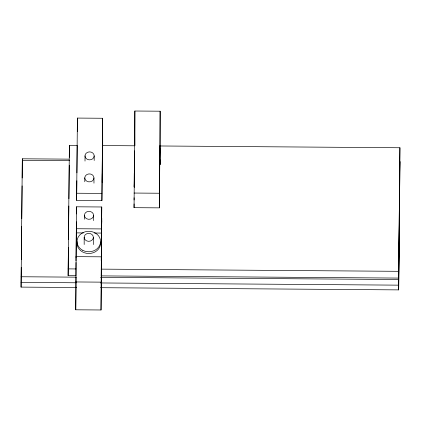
<?xml version="1.0" encoding="UTF-8"?>
<svg xmlns="http://www.w3.org/2000/svg" width="421" height="421" viewBox="0 0 421 421"><rect width="100%" height="100%" fill="white"/><g stroke="black" fill="none" stroke-linecap="round" stroke-linejoin="round"><path stroke-width="0.63" d="M134.32 176.594L134.315 176.31L134.304 179.414M134.341 174.341L134.357 171.626M76.222 287.511L21.061 287.106L22.324 158.801L68.949 159.143M75.985 277.155L75.959 287.511M398.676 289.89L399.939 161.585L398.676 289.89L100.524 287.69M134.089 197.744L134.089 199.996M21.061 287.106L21.261 267.388M21.345 259.499L21.681 226.635M21.76 218.752L22.097 185.887M22.181 177.999L22.324 158.801M75.99 262.483L75.938 275.708L68.118 275.65L69.381 145.313L77.196 145.371L76.917 172.873M68.118 275.65L68.412 247.385M68.491 239.502L68.839 205.98M68.912 198.749L69.254 165.227M69.339 157.338L69.381 145.313M101.261 287.285L101.024 309.982L75.754 309.793L76.48 206.8L101.75 206.985L101.208 275.897L398.661 278.086L399.918 147.75L159.596 145.976M134.641 145.792L102.471 145.555L101.903 200.559L76.633 200.37L77.39 118.075L102.666 118.264L102.713 146.103M76.048 257.32L76.411 221.799M76.633 200.37L76.832 180.73M75.754 309.793L75.99 287.096M101.024 309.982L101.75 206.985M101.903 200.559L102.666 118.264M101.277 275.497L101.229 287.696M101.335 264.162L101.372 260.178M101.75 223.514L101.777 220.893M102.171 182.446L102.266 173.71M101.324 278.66L101.345 276.723L101.345 278.318M102.403 173.81L102.392 177.23L102.435 173.336M159.859 164.274L159.959 145.982L159.322 207.858L134.052 207.669L134.867 111.018L160.138 111.207L160.201 146.524M134.141 186.813L134.273 174.21M134.362 173.784L134.346 174.731L134.341 174.447M134.51 150.829L134.42 171.589M134.052 207.669L134.089 203.938M134.415 168.463L134.262 187.213L134.246 184.745M159.322 207.858L160.138 111.207M159.912 164.448L159.98 159.817L159.991 164.553M160.012 164.685L160.185 147.824M398.661 278.086L399.918 147.75M134.273 174.047L134.288 173.268L134.299 177.425M134.299 177.094L134.304 176.667M22.281 160.359L69.565 160.706M134.025 193.05L159.296 193.239M76.622 193.234L101.893 193.418M76.254 228.729L101.524 228.919M76.259 232.881L83.39 232.934M94.404 233.018L101.535 233.071M68.107 268.882L75.927 268.94M101.198 269.13L398.645 271.319M21.082 276.75L76.248 277.16M100.545 277.339L398.703 279.533M75.706 281.954L100.977 282.144M21.05 282.37L76.217 282.775M100.514 282.954L398.671 285.154M134.867 111.018L134.93 145.682M101.771 218.189L101.777 221.446M101.245 260.973L101.24 256.826L75.969 256.636L75.975 260.788M94.188 155.907A4.589 3.994 -0.1 0 1 87.268 159.317A4.589 3.994 -0.1 0 1 87.336 152.397A4.589 3.994 -0.1 0 1 94.188 155.907L94.193 160.49M93.962 177.925A4.589 3.994 -0.1 0 1 87.042 181.335A4.589 3.994 -0.1 0 1 87.11 174.415A4.589 3.994 -0.1 0 1 93.962 177.925L93.972 183.161M93.578 215.357A4.589 3.994 -0.1 0 1 86.658 218.762A4.589 3.994 -0.1 0 1 86.726 211.847A4.589 3.994 -0.1 0 1 93.578 215.357L93.583 220.593M93.351 237.37A4.589 3.994 -0.1 0 1 86.431 240.78A4.589 3.994 -0.1 0 1 86.5 233.86A4.589 3.994 -0.1 0 1 93.351 237.37L93.362 244.575M85.01 155.838L85.016 161.08M84.784 177.857L84.789 181.788M84.395 215.289L84.405 219.215M84.168 237.307L84.184 244.506M77.39 118.075L77.417 131.673M76.48 206.8L76.49 213.942M100.445 241.891A11.762 10.236 -0.1 0 1 88.684 253.5A11.762 10.236 -0.1 0 1 77.164 241.722M82.816 250.363A11.762 10.236 -0.1 0 0 100.545 241.628A11.762 10.236 -0.1 0 0 83 232.634A11.762 10.236 -0.1 0 0 82.816 250.363"/></g></svg>
